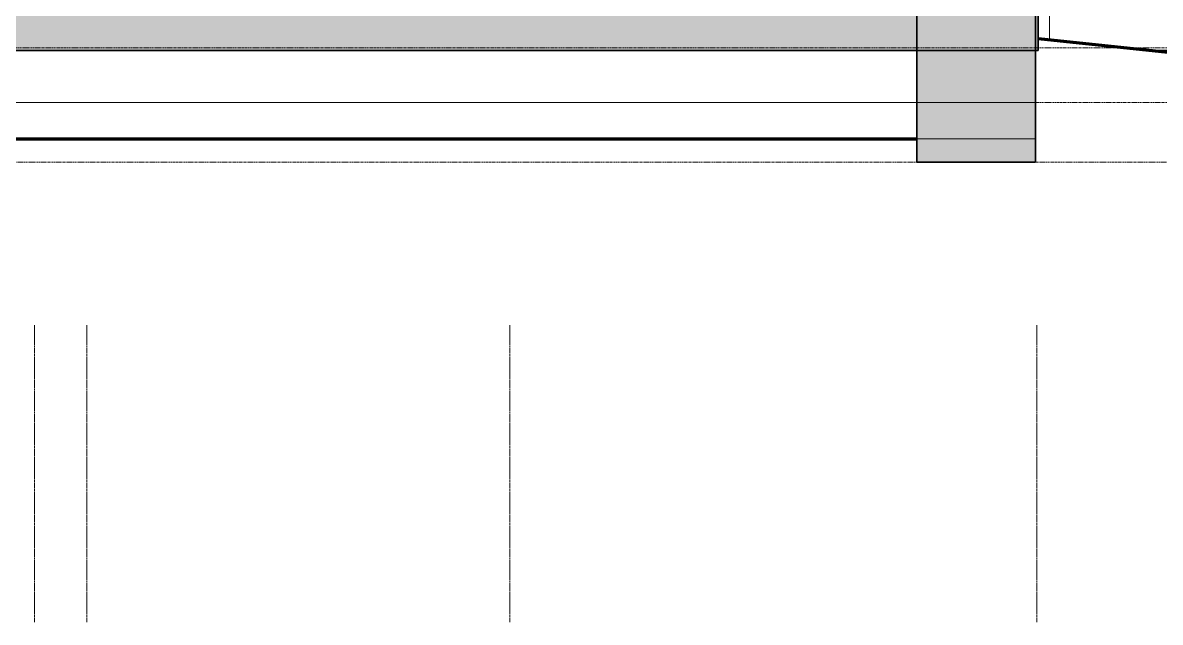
# Model space of a CAD drawing. Header units: centimetres. Extents: x 710 to 12582, y -437 to 1921.
# Drawn here: x 10005 to 10963, y -437 to 67 of the extents above; entities that cross this region are included whole.
import ezdxf

# ---------------------------------------------------------------- set-up
doc = ezdxf.new("R2010")
doc.units = ezdxf.units.CM
doc.linetypes.add('Centre', pattern=[3.175, 0.635, -0.475, 1.59, -0.475])
doc.linetypes.add('Grid Line', pattern=[2.2225, 1.27, -0.3175, 0.3175, -0.3175])
for name, color, linetype, lineweight in [('A-FLOR', 7, 'Continuous', 9), ('A-FLOR-LEVL', 7, 'Continuous', 9), ('A-FLOR-PATT', 7, 'Continuous', 35), ('A-WALL', 7, 'Continuous', 9), ('A-WALL-PATT', 7, 'Continuous', 35), ('C-BLDG-PADS', 7, 'Continuous', 9), ('C-TOPO', 7, 'Continuous', 9), ('S-GRID', 7, 'Continuous', 9)]:
    doc.layers.add(name, color=color, linetype=linetype, lineweight=lineweight)

# ---------------------------------------------------------------- blocks, each defined once
blk = doc.blocks.new('PQ_RVR_EST-01_ZZ_ZZ_MO_T_A_rvt-2-Sección 5')
at = {"layer": 'A-FLOR-PATT', "lineweight": 9, "true_color": 0x9a9a9a}
blk.add_hatch(color=253, dxfattribs=at).paths.add_polyline_path([(-9567.02, 44), (-8970.29, 44), (-8970.29, 94), (-10356.73, 94), (-10356.73, 44), (-9614.43, 44)])
at = {"layer": 'A-WALL-PATT', "lineweight": 9, "true_color": 0x9a9a9a}
blk.add_hatch(color=253, dxfattribs=at).paths.add_polyline_path([(-8972.64, -50), (-8972.64, 44), (-9072.64, 44), (-9072.64, -50), (-8998.13, -50)])
at = {"layer": 'A-FLOR', "lineweight": 35}
for p, q in [((-8970.29, 44), (-8970.29, 94)), ((-10252.24, 44), (-9072.64, 44)), ((-8972.64, 44), (-8970.29, 44))]:
    blk.add_line(p, q, dxfattribs=at)
at = {"layer": 'A-WALL'}
blk.add_line((-8960.81, 52.92), (-8960.81, 94), dxfattribs=at)
at = {"layer": 'A-WALL', "lineweight": 35}
for p, q in [((-9072.64, 44), (-9072.64, -50)), ((-8972.64, -50), (-8972.64, 44)), ((-9072.64, -50), (-8972.64, -50))]:
    blk.add_line(p, q, dxfattribs=at)

msp = doc.modelspace()

# ---------------------------------------------------------------- hatches: boundary and pattern name
at = {"layer": 'A-FLOR-PATT', "lineweight": 9, "true_color": 0x9a9a9a}
msp.add_hatch(color=253, dxfattribs=at).paths.add_polyline_path([(10263.262, 44), (10857.652, 44), (10857.652, 94), (9478.052, 94), (9478.052, 44), (10215.854, 44)])
at = {"layer": 'A-WALL-PATT', "lineweight": 9, "true_color": 0x9a9a9a}
msp.add_hatch(color=253, dxfattribs=at).paths.add_polyline_path([(10832.16, -50), (10857.652, -50), (10857.652, 94), (10757.652, 94), (10757.652, -50)])

# ---------------------------------------------------------------- linework, layer by layer
at = {"layer": 'A-FLOR', "lineweight": 35}
for p, q in [((10857.652, 44), (10857.652, 94)), ((9478.052, 44), (10857.652, 44))]:
    msp.add_line(p, q, dxfattribs=at)
at = {"layer": 'A-FLOR-LEVL', "color": 253, "linetype": 'Centre', "true_color": 0xaaaaaa}
for p, q in [((7921.433, 46.025), (11467.224, 46.025)), ((7921.433, 0), (11340.224, 0)), ((11467.224, -50), (7921.433, -50))]:
    msp.add_line(p, q, dxfattribs=at)
at = {"layer": 'A-WALL', "lineweight": 35}
for p, q in [((10757.652, 94), (10757.652, -50)), ((10857.652, -50), (10857.652, 44)), ((10757.652, -50), (10857.652, -50))]:
    msp.add_line(p, q, dxfattribs=at)
at = {"layer": 'A-WALL'}
msp.add_line((10869.476, 52.919), (10869.476, 94), dxfattribs=at)
at = {"layer": 'C-BLDG-PADS', "color": 253, "lineweight": 18, "true_color": 0xaaaaaa}
for p, q in [((10857.652, 0), (9478.052, 0)), ((9478.052, -30.48), (10857.652, -30.48))]:
    msp.add_line(p, q, dxfattribs=at)
at = {"layer": 'C-TOPO', "color": 253, "lineweight": 70, "true_color": 0xaaaaaa}
for p, q in [((10859.995, 53.914), (10979.74, 41.354)), ((9578.052, -30.496), (10401.065, -30.496)), ((10401.065, -30.496), (10757.652, -30.496))]:
    msp.add_line(p, q, dxfattribs=at)
at = {"layer": 'C-TOPO', "color": 253, "true_color": 0xaaaaaa}
for p, q in [((10979.74, 41.354), (10859.995, 53.914)), ((11211.425, 42.282), (10951.673, 44.297)), ((10401.065, -30.496), (9578.052, -30.496)), ((10401.065, -30.496), (10757.652, -30.496))]:
    msp.add_line(p, q, dxfattribs=at)
at = {"layer": 'S-GRID', "color": 253, "linetype": 'Grid Line', "true_color": 0xaaaaaa}
for p, q in [((10014.988, -437.332), (10014.988, -187.332)), ((10058.892, -437.332), (10058.892, -187.332)), ((10414.952, -437.332), (10414.952, -187.332)), ((10858.892, -437.332), (10858.892, -187.332))]:
    msp.add_line(p, q, dxfattribs=at)

# ---------------------------------------------------------------- block references
at = {"lineweight": 5}
msp.add_blockref('PQ_RVR_EST-01_ZZ_ZZ_MO_T_A_rvt-2-Sección 5', (19830.287, 0), dxfattribs=at)

doc.saveas('drawing.dxf')
